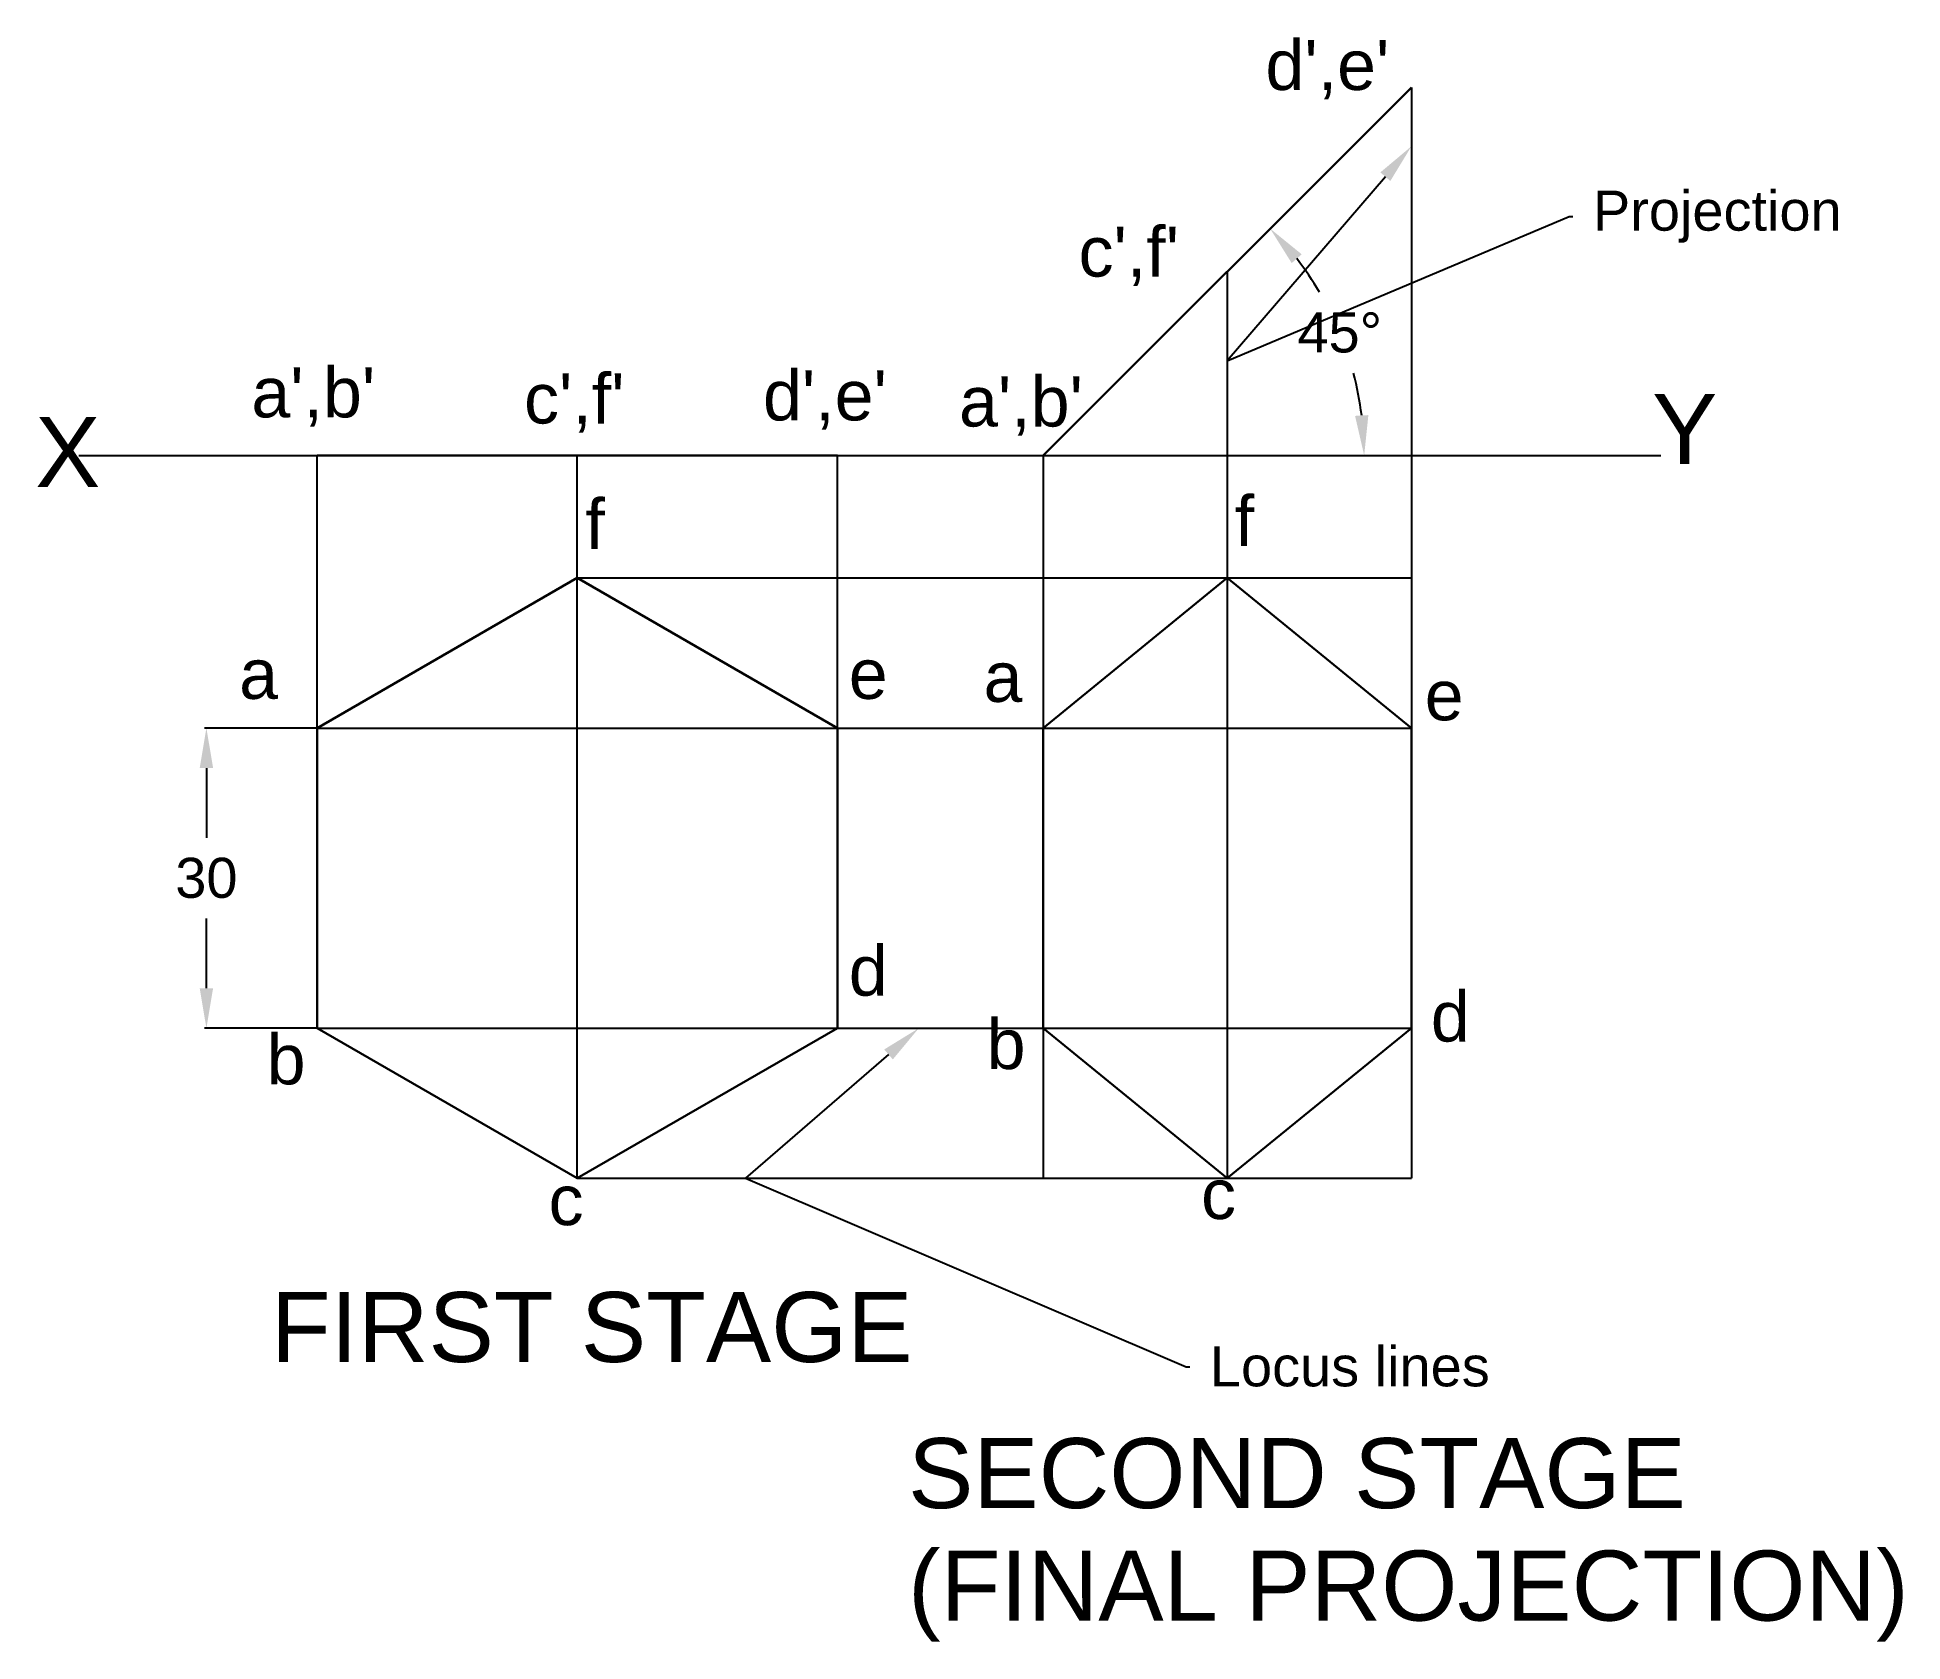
# Model space of a CAD drawing. Header units: millimetres. Extents: x 42 to 229, y -19 to 141.
import ezdxf
from ezdxf import colors
from ezdxf.entities.mleader import LeaderData, LeaderLine
from ezdxf.math import Vec2, Vec3

# ---------------------------------------------------------------- set-up
doc = ezdxf.new("R2010")
doc.units = ezdxf.units.MM
doc.header["$MEASUREMENT"] = 0
doc.header["$PDMODE"] = 35
doc.header["$PDSIZE"] = -2
doc.styles.get("Standard").update_dxf_attribs({"font": 'arial.ttf'})
doc.dimstyles.get("Standard").update_dxf_attribs({"dimtxt": 4, "dimasz": 4, "dimexe": 0.18, "dimexo": 0.0625, "dimgap": 2, "dimtad": 0, "dimtih": 1, "dimtoh": 1, "dimdec": 0, "dimzin": 0, "dimdsep": 46, "dimtxsty": 'Standard', "dimcen": 0.09, "dimadec": 0, "dimazin": 0, "dimtfac": 1, "dimtdec": 0, "dimtofl": 0, "dimtmove": 0, "dimatfit": 3, "dimfxl": 1, "dimtolj": 1, "dimtzin": 0, "dimarcsym": 0})

# ---------------------------------------------------------------- blocks, each defined once
blk = doc.blocks.new('*D2')
at = {"color": 0, "lineweight": -2, "transparency": 16777216}
for start, end in [(30.5663, 37.8456), (7.1544, 14.8822)]:
    blk.add_arc((142.9, 99.39), 32.05, start, end, dxfattribs=at)
at = {"color": 0, "transparency": 16777216}
for points in [[(167.71, 118.61), (168.71, 119.49), (165.56, 122.05)], [(175.37, 103.42), (174.04, 103.34), (174.95, 99.39)]]:
    blk.add_solid(points, dxfattribs=at)
at = {"layer": 'Defpoints', "color": 0, "transparency": 16777216}
for p in [(179.67, 136.15), (173.86, 107.68), (46.55, 99.39), (142.9, 99.39), (204.6, 99.39)]:
    blk.add_point(p, dxfattribs=at)
at = {"color": 0, "transparency": 16777216, "insert": (172.51, 111.65), "char_height": 4, "attachment_point": 5}
blk.add_mtext('\\A1;45°', dxfattribs=at)
blk = doc.blocks.new('*D3')
at = {"color": 0, "lineweight": -2, "transparency": 16777216}
for p, q in [((70.31, 72.15), (59.12, 72.15)), ((59.3, 68.15), (59.3, 61.19)), ((59.3, 46.15), (59.3, 53.1)), ((70.31, 42.15), (59.12, 42.15))]:
    blk.add_line(p, q, dxfattribs=at)
at = {"color": 0, "transparency": 16777216}
for points in [[(58.63, 68.15), (59.97, 68.15), (59.3, 72.15)], [(58.63, 46.15), (59.97, 46.15), (59.3, 42.15)]]:
    blk.add_solid(points, dxfattribs=at)
at = {"layer": 'Defpoints', "color": 0, "transparency": 16777216}
for p in [(70.37, 72.15), (59.3, 42.15), (70.37, 42.15)]:
    blk.add_point(p, dxfattribs=at)
at = {"color": 0, "transparency": 16777216, "insert": (59.3, 57.15), "char_height": 4, "attachment_point": 5}
blk.add_mtext('\\A1;30', dxfattribs=at)

msp = doc.modelspace()

# ---------------------------------------------------------------- linework, layer by layer
at = {"lineweight": 30}
for p, q in [((142.9, 99.39), (179.67, 136.15)), ((70.37, 99.39), (122.33, 99.39))]:
    msp.add_line(p, q, dxfattribs=at)
for p, q in [((179.67, 136.15), (179.67, 27.15)), ((161.28, 117.77), (161.28, 27.15)), ((46.55, 99.39), (204.6, 99.39)), ((70.37, 72.15), (70.37, 99.39)), ((96.35, 87.15), (96.35, 99.39)), ((122.33, 72.15), (122.33, 99.39)), ((142.9, 99.39), (142.9, 27.15)), ((96.35, 87.15), (179.67, 87.15)), ((96.35, 27.15), (96.35, 87.15)), ((70.37, 72.15), (179.67, 72.15)), ((70.37, 42.15), (179.67, 42.15)), ((96.35, 27.15), (179.67, 27.15))]:
    msp.add_line(p, q)
msp.add_lwpolyline([(122.33, 42.15), (122.33, 72.15), (96.35, 87.15), (70.37, 72.15), (70.37, 42.15), (96.35, 27.15)], close=True, dxfattribs=at)
msp.add_lwpolyline([(142.9, 72.15), (161.28, 87.15), (179.67, 72.15), (179.67, 42.15), (161.28, 27.15), (142.9, 42.15), (142.9, 72.15)], dxfattribs=at)

# ---------------------------------------------------------------- texts
for s, height, p in [("d',e'", 5, (165.09, 135.91)), ("c',f'", 5, (146.42, 117.26)), ("a',b'", 5, (63.79, 103.19)), ("d',e'", 5, (114.9, 102.89)), ("c',f'", 5, (91.03, 102.58)), ("a',b'", 5, (134.48, 102.28)), ('Y', 7, (203.71, 98.53)), ('X', 7, (42.19, 96.22)), ('f', 5, (97.15, 90.04)), ('f', 5, (162.03, 90.35)), ('a', 5, (62.57, 75.06)), ('e', 5, (123.47, 75.06)), ('a', 5, (136.93, 74.76)), ('e', 5, (181, 72.92)), ('d', 5, (123.47, 45.4)), ('d', 5, (181.61, 40.82)), ('b', 5, (137.24, 38.07)), ('b', 5, (65.32, 36.54)), ('c', 5, (93.48, 22.47)), ('c', 5, (158.66, 23.08)), ('FIRST STAGE', 7, (65.74, 8.79)), ('SECOND STAGE', 7, (129.39, -5.81)), ('(FINAL PROJECTION)', 7, (129.39, -17.05))]:
    msp.add_text(s, height=height).set_placement(p)

# ---------------------------------------------------------------- dimensions: what is measured, and where the dimension line sits
dim = msp.add_angular_dim_2l(base=(173.86, 107.68), line1=((46.55, 99.39), (204.6, 99.39)), line2=((142.9, 99.39), (179.67, 136.15)), dimstyle='Standard')
dim.commit()
dim.dimension.update_dxf_attribs({"geometry": '*D2', "text_midpoint": (172.51, 111.65)})
dim = msp.add_linear_dim(base=(59.3, 42.15), p1=(70.37, 72.15), p2=(70.37, 42.15), angle=90, dimstyle='Standard')
dim.commit()
dim.dimension.update_dxf_attribs({"geometry": '*D3', "text_midpoint": (59.3, 57.15)})

# ---------------------------------------------------------------- leaders
ml = msp.add_multileader_mtext('Standard')
ml.set_content('Projection', color=256)
ml.set_leader_properties()
ml.build(insert=Vec2(0, 0))
ml.multileader.update_dxf_attribs({"text_right_attachment_type": 6, "dogleg_length": 0.36})
ctx = ml.context
ctx.base_point, ctx.plane_origin = Vec3(195.8, 123.26), Vec3(179.67, 130.28)
ctx.right_attachment = 6
notes = []
notes.append((ctx, [(0, (1, 1, 0), (195.44, 123.26), (1, 0), 0.36, [(1, [(179.67, 130.28), (161.28, 108.85)], 0, [])])]))
ctx.mtext.insert, ctx.mtext.flow_direction = Vec3(197.8, 125.85), 5
ml = msp.add_multileader_mtext('Standard')
ml.set_content('Locus lines', color=256)
ml.set_leader_properties()
ml.build(insert=Vec2(0, 0))
ml.multileader.update_dxf_attribs({"text_right_attachment_type": 6, "dogleg_length": 0.36})
ctx = ml.context
ctx.base_point, ctx.plane_origin = Vec3(157.54, 8.32), Vec3(130.46, 42.15)
ctx.right_attachment = 6
notes.append((ctx, [(0, (1, 1, 0), (157.18, 8.32), (1, 0), 0.36, [(1, [(130.46, 42.15), (113.15, 27.15)], 0, [])])]))
ctx.mtext.insert, ctx.mtext.flow_direction = Vec3(159.54, 10.36), 5
for ctx, leaders in notes:
    for number, flags, end, landing, length, lines in leaders:
        leader = LeaderData()
        leader.index, (leader.has_last_leader_line, leader.has_dogleg_vector, leader.attachment_direction) = number, flags
        leader.last_leader_point, leader.dogleg_vector, leader.dogleg_length = Vec3(end), Vec3(landing), length
        for number, points, colour, breaks in lines:
            line = LeaderLine()
            line.index, line.vertices, line.color, line.breaks = number, Vec3.list(points), colors.encode_raw_color(colour), breaks
            leader.lines.append(line)
        ctx.leaders.append(leader)

doc.saveas('drawing.dxf')
